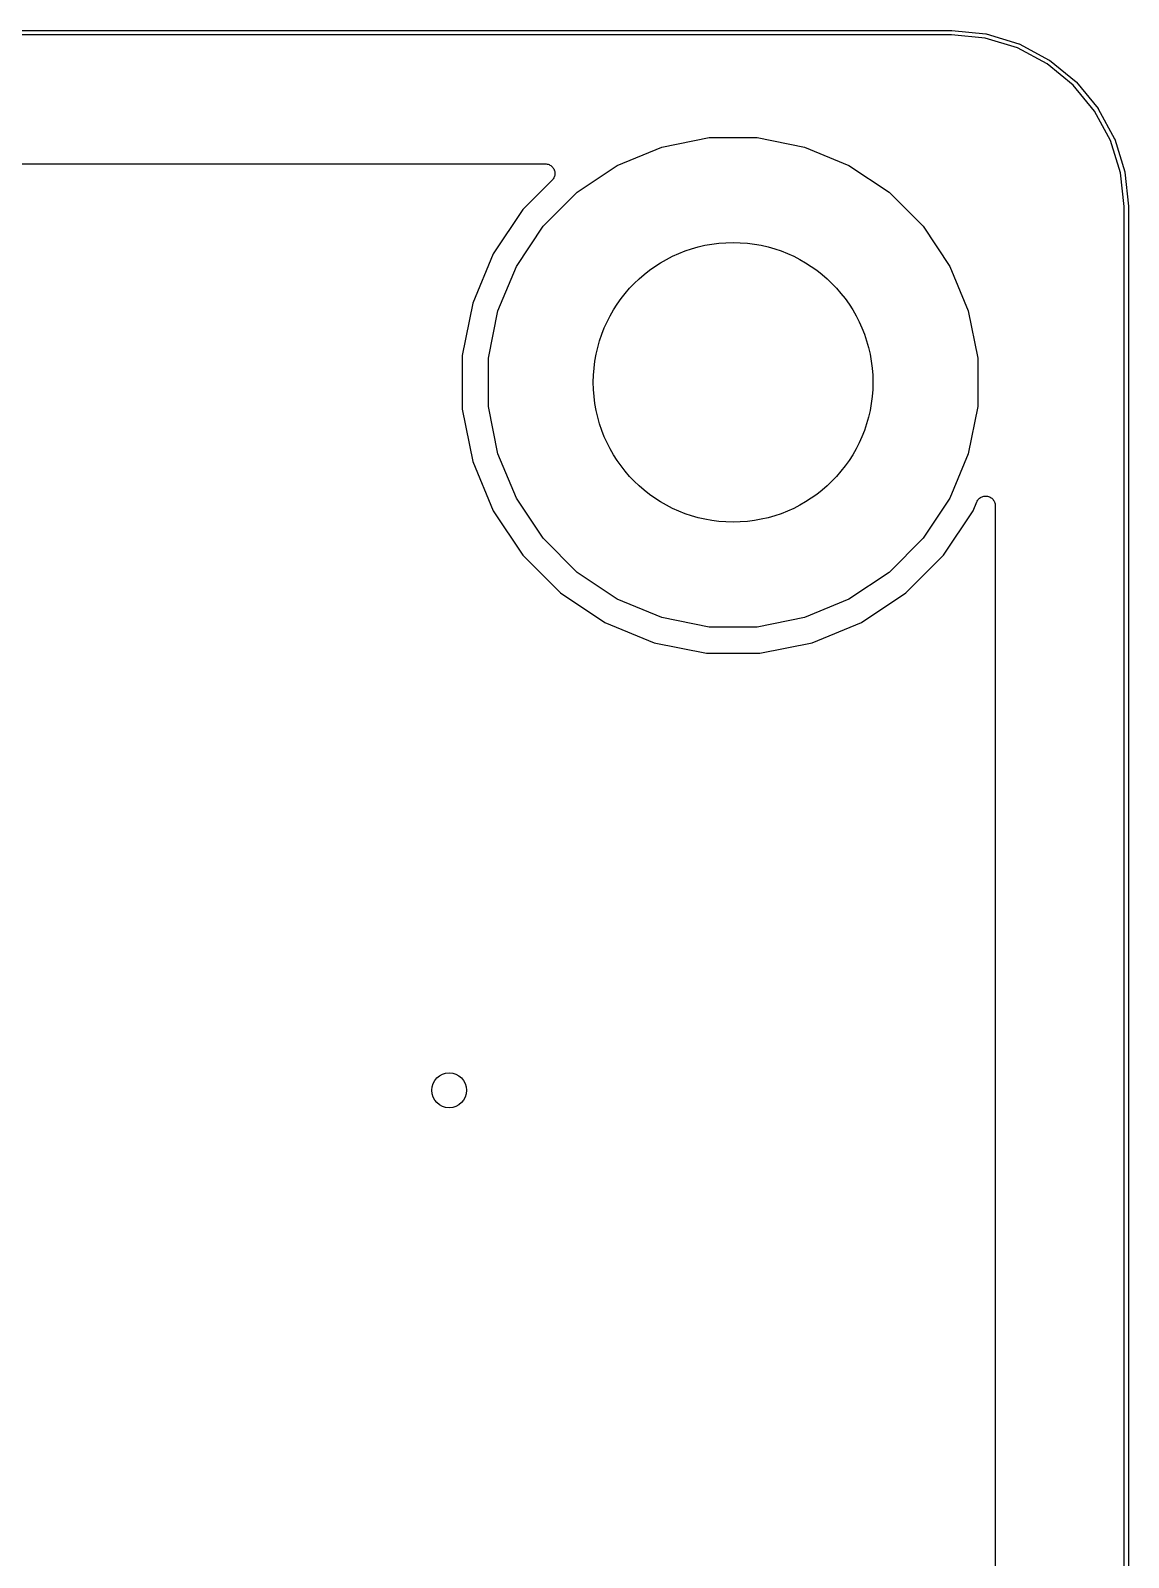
# Model space of a CAD drawing. Extents: x 13 to 148, y -136 to -18.
# Drawn here: x 134.96 to 147.53, y -35.45 to -17.98 of the extents above; entities that cross this region are included whole.
import ezdxf

# ---------------------------------------------------------------- set-up
doc = ezdxf.new("R2010")
doc.units = 0
doc.layers.add('BLACK', color=7, linetype='CONTINUOUS')

msp = doc.modelspace()

# ---------------------------------------------------------------- linework, layer by layer
at = {"layer": 'BLACK', "linetype": 'CONTINUOUS'}
for p, q in [((14.9988, -17.975), (145.501, -17.975)), ((145.501, -17.975), (145.502, -17.9751)), ((145.502, -17.9751), (145.502, -17.9751)), ((145.502, -17.9751), (145.891, -18.0132)), ((145.499, -18.025), (15.0001, -18.025)), ((145.884, -18.0627), (145.499, -18.025)), ((146.253, -18.1741), (145.884, -18.0627)), ((145.891, -18.0132), (145.891, -18.0132)), ((145.891, -18.0132), (145.894, -18.0137)), ((145.894, -18.0137), (145.896, -18.0142)), ((145.896, -18.0142), (146.269, -18.127)), ((146.269, -18.127), (146.269, -18.127)), ((146.269, -18.127), (146.27, -18.1271)), ((146.27, -18.1271), (146.272, -18.128)), ((146.272, -18.128), (146.274, -18.1288)), ((146.274, -18.1288), (146.619, -18.3121)), ((146.593, -18.3551), (146.253, -18.1741)), ((146.619, -18.3121), (146.619, -18.3121)), ((146.619, -18.3121), (146.619, -18.3121)), ((146.619, -18.3121), (146.619, -18.3122)), ((146.619, -18.3122), (146.621, -18.3135)), ((146.621, -18.3135), (146.623, -18.3148)), ((146.623, -18.3148), (146.925, -18.5615)), ((146.892, -18.5987), (146.593, -18.3551)), ((147.137, -18.8957), (146.892, -18.5987)), ((146.925, -18.5615), (146.925, -18.5615)), ((146.925, -18.5615), (146.925, -18.5615)), ((146.925, -18.5615), (146.925, -18.5617)), ((146.925, -18.5617), (146.927, -18.5633)), ((146.927, -18.5633), (146.929, -18.5649)), ((146.929, -18.5649), (147.177, -18.8657)), ((147.177, -18.8657), (147.178, -18.8659)), ((147.178, -18.8659), (147.179, -18.8679)), ((147.179, -18.8679), (147.18, -18.8697)), ((147.321, -19.2347), (147.137, -18.8957)), ((147.18, -18.8697), (147.366, -19.2131)), ((142.183, -19.3076), (142.724, -19.2)), ((142.724, -19.2), (143.276, -19.2)), ((143.276, -19.2), (143.817, -19.3076)), ((147.366, -19.2131), (147.366, -19.2131)), ((147.366, -19.2131), (147.366, -19.2131)), ((147.366, -19.2131), (147.366, -19.2134)), ((147.366, -19.2134), (147.367, -19.2155)), ((147.367, -19.2155), (147.368, -19.2176)), ((141.674, -19.5187), (142.183, -19.3076)), ((143.817, -19.3076), (144.326, -19.5187)), ((147.435, -19.6029), (147.321, -19.2347)), ((147.368, -19.2176), (147.483, -19.5905)), ((19.1496, -19.5), (140.85, -19.5)), ((140.85, -19.5), (140.852, -19.5)), ((140.852, -19.5), (140.852, -19.5)), ((140.852, -19.5), (140.852, -19.5)), ((140.852, -19.5), (140.852, -19.5)), ((140.852, -19.5), (140.862, -19.5012)), ((140.862, -19.5012), (140.873, -19.5023)), ((140.873, -19.5023), (140.873, -19.5024)), ((140.873, -19.5024), (140.873, -19.5024)), ((140.873, -19.5024), (140.883, -19.5056)), ((140.883, -19.5056), (140.893, -19.5087)), ((140.893, -19.5087), (140.894, -19.5088)), ((140.894, -19.5088), (140.894, -19.5089)), ((140.894, -19.5089), (140.903, -19.514)), ((140.903, -19.514), (140.912, -19.519)), ((140.912, -19.519), (140.912, -19.5191)), ((140.912, -19.5191), (140.913, -19.5192)), ((140.913, -19.5192), (140.921, -19.5261)), ((140.921, -19.5261), (140.929, -19.5328)), ((140.929, -19.5328), (140.929, -19.5329)), ((140.929, -19.5329), (140.929, -19.533)), ((140.929, -19.533), (140.936, -19.5415)), ((140.936, -19.5415), (140.942, -19.5494)), ((140.942, -19.5494), (140.942, -19.5496)), ((140.942, -19.5496), (140.942, -19.5498)), ((140.942, -19.5498), (140.947, -19.5592)), ((140.947, -19.5592), (140.952, -19.5684)), ((141.215, -19.8251), (141.674, -19.5187)), ((144.326, -19.5187), (144.785, -19.8251)), ((140.928, -19.6878), (140.592, -20.0239)), ((140.935, -19.6797), (140.928, -19.6878)), ((140.942, -19.6715), (140.935, -19.6797)), ((140.947, -19.6619), (140.942, -19.6712)), ((140.942, -19.6712), (140.942, -19.6713)), ((140.942, -19.6713), (140.942, -19.6715)), ((140.952, -19.6526), (140.947, -19.6619)), ((140.952, -19.5684), (140.952, -19.5686)), ((140.952, -19.5686), (140.952, -19.5688)), ((140.952, -19.5688), (140.955, -19.5791)), ((140.955, -19.6423), (140.952, -19.6523)), ((140.952, -19.6523), (140.952, -19.6524)), ((140.952, -19.6524), (140.952, -19.6526)), ((140.955, -19.5791), (140.958, -19.589)), ((140.958, -19.6321), (140.955, -19.6423)), ((140.958, -19.589), (140.958, -19.5892)), ((140.958, -19.5892), (140.958, -19.5894)), ((140.958, -19.5894), (140.959, -19.6001)), ((140.959, -19.6213), (140.958, -19.6317)), ((140.958, -19.6317), (140.958, -19.6319)), ((140.958, -19.6319), (140.958, -19.6321)), ((140.959, -19.6001), (140.96, -19.6104)), ((140.96, -19.6108), (140.959, -19.6213)), ((140.96, -19.6104), (140.96, -19.6106)), ((140.96, -19.6106), (140.96, -19.6108)), ((147.475, -19.9874), (147.435, -19.6029)), ((147.483, -19.5905), (147.483, -19.5908)), ((147.483, -19.5908), (147.484, -19.593)), ((147.484, -19.593), (147.484, -19.5952)), ((147.484, -19.5952), (147.525, -19.9834)), ((140.825, -20.2151), (141.215, -19.8251)), ((144.785, -19.8251), (145.175, -20.2151)), ((140.592, -20.0239), (140.253, -20.5316)), ((147.475, -20.0001), (147.475, -19.9874)), ((147.475, -133.999), (147.475, -20.0001)), ((147.525, -19.9834), (147.525, -19.9838)), ((147.525, -19.9838), (147.525, -19.9849)), ((147.525, -19.9849), (147.525, -19.9859)), ((147.525, -19.9859), (147.525, -19.9987)), ((147.525, -19.9987), (147.525, -19.9988)), ((147.525, -19.9988), (147.525, -134.001)), ((140.519, -20.6737), (140.825, -20.2151)), ((145.175, -20.2151), (145.481, -20.6737)), ((140.253, -20.5316), (140.019, -21.0958)), ((140.308, -21.1833), (140.519, -20.6737)), ((145.481, -20.6737), (145.692, -21.1833)), ((140.019, -21.0958), (139.9, -21.6947)), ((140.2, -21.7242), (140.308, -21.1833)), ((145.692, -21.1833), (145.8, -21.7242)), ((139.9, -21.6947), (139.9, -22.3053)), ((140.2, -22.2758), (140.2, -21.7242)), ((145.8, -21.7242), (145.8, -22.2758)), ((139.9, -22.3053), (140.019, -22.9042)), ((140.308, -22.8167), (140.2, -22.2758)), ((145.8, -22.2758), (145.692, -22.8167)), ((140.519, -23.3263), (140.308, -22.8167)), ((145.692, -22.8167), (145.481, -23.3263)), ((140.019, -22.9042), (140.253, -23.4684)), ((140.825, -23.7849), (140.519, -23.3263)), ((145.481, -23.3263), (145.175, -23.7849)), ((145.747, -23.4684), (145.788, -23.369)), ((145.788, -23.369), (145.789, -23.3677)), ((145.789, -23.3675), (145.794, -23.3581)), ((145.789, -23.3677), (145.789, -23.3675)), ((145.789, -23.3677), (145.789, -23.3677)), ((145.789, -23.3677), (145.789, -23.3677)), ((145.794, -23.3581), (145.799, -23.3489)), ((145.799, -23.3488), (145.806, -23.3404)), ((145.799, -23.3489), (145.799, -23.3488)), ((145.799, -23.3488), (145.799, -23.3488)), ((145.806, -23.3404), (145.813, -23.3325)), ((145.813, -23.3323), (145.821, -23.3257)), ((145.813, -23.3324), (145.813, -23.3323)), ((145.813, -23.3325), (145.813, -23.3324)), ((145.821, -23.3257), (145.83, -23.319)), ((145.83, -23.3189), (145.839, -23.314)), ((145.83, -23.319), (145.83, -23.3189)), ((145.83, -23.319), (145.83, -23.319)), ((145.839, -23.314), (145.849, -23.3091)), ((145.849, -23.309), (145.859, -23.306)), ((145.849, -23.3091), (145.849, -23.309)), ((145.849, -23.309), (145.849, -23.309)), ((145.859, -23.306), (145.869, -23.303)), ((145.869, -23.303), (145.869, -23.303)), ((145.869, -23.303), (145.87, -23.303)), ((145.87, -23.303), (145.88, -23.302)), ((145.88, -23.302), (145.891, -23.3011)), ((145.891, -23.3011), (145.891, -23.3011)), ((145.891, -23.3011), (145.891, -23.3011)), ((145.891, -23.3011), (145.902, -23.3022)), ((145.902, -23.3022), (145.912, -23.3033)), ((145.912, -23.3033), (145.912, -23.3033)), ((145.912, -23.3033), (145.912, -23.3033)), ((145.912, -23.3033), (145.923, -23.3065)), ((145.923, -23.3065), (145.933, -23.3097)), ((145.933, -23.3097), (145.933, -23.3097)), ((145.933, -23.3097), (145.933, -23.3097)), ((145.933, -23.3097), (145.942, -23.3147)), ((145.942, -23.3147), (145.952, -23.3199)), ((145.952, -23.3199), (145.952, -23.3199)), ((145.952, -23.3199), (145.952, -23.32)), ((145.952, -23.32), (145.96, -23.3268)), ((145.96, -23.3268), (145.968, -23.3335)), ((145.968, -23.3335), (145.968, -23.3336)), ((145.968, -23.3336), (145.968, -23.3337)), ((145.968, -23.3337), (145.975, -23.3419)), ((145.975, -23.3419), (145.982, -23.3502)), ((145.982, -23.3502), (145.982, -23.3503)), ((145.982, -23.3503), (145.982, -23.3503)), ((145.982, -23.3503), (145.987, -23.3599)), ((145.987, -23.3599), (145.992, -23.3691)), ((145.992, -23.3691), (145.992, -23.3692)), ((145.992, -23.3692), (145.992, -23.3693)), ((145.992, -23.3693), (145.995, -23.3797)), ((145.995, -23.3797), (145.998, -23.3897)), ((145.998, -23.3897), (145.998, -23.3898)), ((145.998, -23.3898), (145.998, -23.3899)), ((145.998, -23.3899), (145.999, -23.4005)), ((145.999, -23.4005), (146, -23.4111)), ((140.253, -23.4684), (140.592, -23.9761)), ((145.408, -23.9761), (145.747, -23.4684)), ((146, -23.4111), (146, -130.589)), ((141.215, -24.1749), (140.825, -23.7849)), ((145.175, -23.7849), (144.785, -24.1749)), ((140.592, -23.9761), (141.024, -24.4079)), ((144.976, -24.4079), (145.408, -23.9761)), ((141.674, -24.4813), (141.215, -24.1749)), ((144.785, -24.1749), (144.326, -24.4813)), ((141.024, -24.4079), (141.532, -24.7472)), ((144.468, -24.7472), (144.976, -24.4079)), ((142.183, -24.6924), (141.674, -24.4813)), ((144.326, -24.4813), (143.817, -24.6924)), ((141.532, -24.7472), (142.096, -24.9809)), ((142.724, -24.8), (142.183, -24.6924)), ((143.276, -24.8), (142.724, -24.8)), ((143.817, -24.6924), (143.276, -24.8)), ((143.904, -24.9809), (144.468, -24.7472)), ((142.096, -24.9809), (142.695, -25.1)), ((143.305, -25.1), (143.904, -24.9809)), ((142.695, -25.1), (143.305, -25.1))]:
    msp.add_line(p, q, dxfattribs=at)
at = {"layer": 'BLACK'}
for centre, radius in [((143, -22), 1.6), ((143, -22), 1.6), ((139.75, -30.1), 0.2)]:
    msp.add_circle(centre, radius, dxfattribs=at)

doc.saveas('drawing.dxf')
